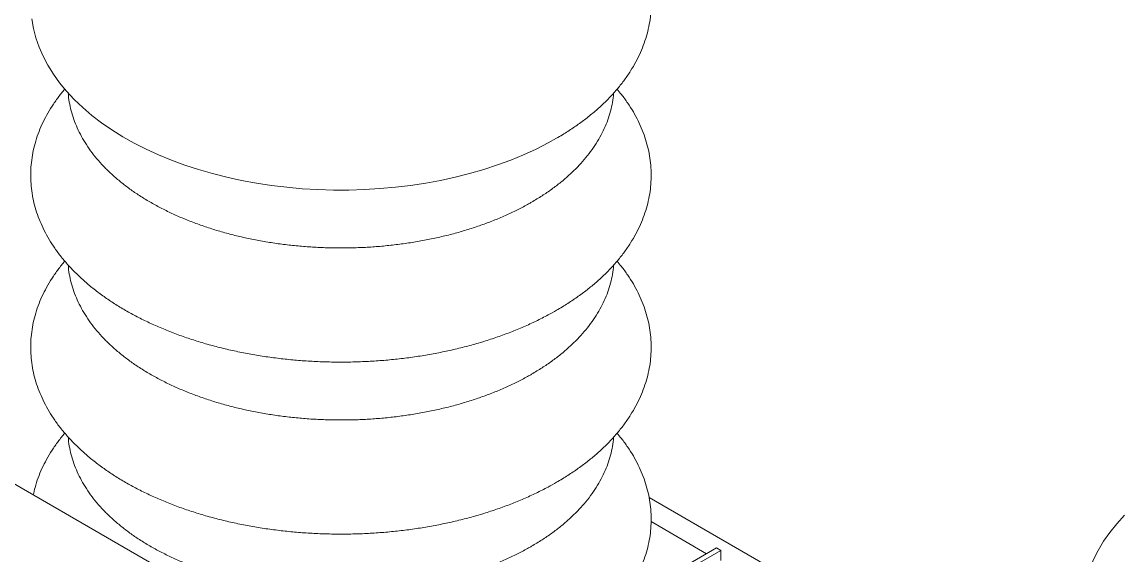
# Model space of a CAD drawing. Header units: millimetres. Extents: x 30710 to 48779, y -19256 to -8564.
# Drawn here: x 39361.8 to 39804, y -14410.1 to -14195 of the extents above; entities that cross this region are included whole.
import ezdxf

# ---------------------------------------------------------------- set-up
doc = ezdxf.new("R2010")
doc.units = ezdxf.units.MM
doc.header["$LTSCALE"] = 10
doc.layers.add('粗实线', color=4, linetype='Continuous', lineweight=18)

msp = doc.modelspace()

# ---------------------------------------------------------------- linework, layer by layer
at = {"layer": '粗实线'}
for p, q in [((39443.708, -14430.539), (39327.409, -14363.401)), ((39791.374, -14488.875), (39614.787, -14386.933)), ((39615.628, -14396.656), (39638.01, -14409.577)), ((39642.011, -14407.268), (39601.898, -14430.425)), ((39643.708, -14408.248), (39642.011, -14407.268)), ((39643.708, -14408.248), (39603.002, -14431.747)), ((39643.708, -14412.33), (39643.708, -14408.248))]:
    msp.add_line(p, q, dxfattribs=at)
for points in [[(39365.746, -14193.817), (39366.425, -14197.624), (39367.415, -14201.401), (39368.716, -14205.142), (39370.325, -14208.839), (39372.241, -14212.483), (39374.463, -14216.067), (39376.985, -14219.58), (39379.803, -14223.012), (39382.911, -14226.352), (39386.298, -14229.59), (39389.957, -14232.717), (39393.875, -14235.724), (39398.04, -14238.601), (39402.44, -14241.342), (39407.063, -14243.94), (39411.895, -14246.389), (39416.922, -14248.684), (39422.131, -14250.819), (39427.509, -14252.791), (39433.041, -14254.596), (39438.714, -14256.231), (39444.514, -14257.691), (39450.427, -14258.975), (39456.437, -14260.08), (39462.53, -14261.004), (39468.691, -14261.744), (39474.905, -14262.3), (39481.157, -14262.67), (39487.432, -14262.854), (39493.714, -14262.851), (39499.988, -14262.662), (39506.239, -14262.286), (39512.451, -14261.725), (39518.609, -14260.979), (39524.699, -14260.05), (39530.705, -14258.94), (39536.612, -14257.651), (39542.407, -14256.186), (39548.076, -14254.547), (39553.603, -14252.737), (39558.976, -14250.76), (39564.182, -14248.62), (39569.206, -14246.319), (39574.037, -14243.863), (39577.432, -14241.976)], [(39806.558, -14394.098), (39803.472, -14397.496), (39800.677, -14400.994), (39798.183, -14404.579), (39795.999, -14408.239), (39794.13, -14411.961), (39792.58, -14415.733), (39791.351, -14419.54), (39790.445, -14423.372), (39789.859, -14427.217), (39789.593, -14431.066), (39789.644, -14434.909), (39790.01, -14438.739), (39790.689, -14442.546), (39791.679, -14446.324), (39792.98, -14450.064), (39794.589, -14453.761), (39796.506, -14457.406), (39798.727, -14460.989), (39801.249, -14464.502), (39804.067, -14467.934)]]:
    msp.add_lwpolyline(points, dxfattribs=at)
for points, knots in [([(39577.432, -14241.976), (39578.233, -14241.506), (39580.548, -14240.147), (39584.206, -14237.789), (39588.319, -14234.862), (39592.183, -14231.8), (39595.788, -14228.613), (39599.12, -14225.309), (39602.171, -14221.898), (39604.928, -14218.388), (39607.382, -14214.793), (39609.527, -14211.124), (39611.357, -14207.393), (39612.867, -14203.615), (39614.055, -14199.801), (39614.921, -14195.963), (39615.466, -14192.112), (39615.692, -14188.259), (39615.6, -14184.412), (39615.193, -14180.58), (39614.472, -14176.771), (39613.439, -14172.994), (39612.097, -14169.255), (39610.446, -14165.562), (39608.488, -14161.922), (39606.226, -14158.346), (39603.664, -14154.843), (39600.807, -14151.422), (39597.663, -14148.095), (39594.239, -14144.871), (39590.546, -14141.759), (39586.595, -14138.769), (39582.397, -14135.909), (39577.966, -14133.185), (39573.315, -14130.606), (39568.456, -14128.176), (39563.402, -14125.901), (39558.169, -14123.786), (39552.768, -14121.834), (39547.214, -14120.051), (39541.522, -14118.438), (39535.704, -14117), (39529.776, -14115.737), (39523.75, -14114.66), (39518.149, -14113.817), (39514.533, -14113.417), (39512.978, -14113.245)], [0, 0, 0, 0, 2.5871679, 7.4748235, 12.3647464, 17.252928, 22.1363615, 27.0112594, 31.8731029, 36.7168303, 41.5371992, 46.3293201, 51.0893074, 55.8149405, 60.5061956, 65.1655293, 69.7978493, 74.4101832, 79.0111072, 83.6091045, 88.2114701, 92.827267, 97.4643445, 102.1287525, 106.8243512, 111.5526631, 116.3129915, 121.1027791, 125.9181384, 130.7544466, 135.6069011, 140.4709556, 145.3426058, 150.2185285, 155.0960331, 159.9727195, 164.8473712, 169.7192069, 174.5877856, 179.4529252, 184.3146356, 189.1730661, 194.0284651, 198.88115, 203.7314858, 207.3900779, 207.3900779, 207.3900779, 207.3900779]), ([(39379.084, -14222.135), (39378.174, -14223.242), (39376.318, -14225.502), (39373.878, -14229.041), (39371.688, -14232.699), (39369.819, -14236.423), (39368.267, -14240.196), (39367.037, -14244.006), (39366.13, -14247.842), (39365.543, -14251.691), (39365.276, -14255.545), (39365.327, -14259.393), (39365.694, -14263.228), (39366.374, -14267.04), (39367.366, -14270.822), (39368.668, -14274.566), (39370.28, -14278.266), (39372.198, -14281.912), (39374.421, -14285.497), (39376.944, -14289.01), (39379.763, -14292.442), (39382.871, -14295.782), (39386.259, -14299.02), (39389.918, -14302.147), (39393.837, -14305.154), (39398.003, -14308.031), (39402.404, -14310.772), (39407.028, -14313.371), (39411.861, -14315.82), (39416.89, -14318.115), (39422.101, -14320.252), (39427.481, -14322.224), (39433.016, -14324.03), (39438.691, -14325.665), (39444.494, -14327.126), (39450.409, -14328.411), (39456.421, -14329.516), (39462.517, -14330.44), (39468.681, -14331.181), (39474.898, -14331.737), (39481.153, -14332.107), (39487.431, -14332.291), (39493.716, -14332.288), (39499.992, -14332.099), (39506.246, -14331.723), (39512.461, -14331.161), (39518.622, -14330.415), (39524.714, -14329.486), (39530.723, -14328.376), (39536.633, -14327.086), (39542.431, -14325.621), (39548.101, -14323.981), (39553.631, -14322.17), (39559.007, -14320.193), (39564.215, -14318.052), (39569.238, -14315.749), (39573.644, -14313.52), (39576.308, -14312.016), (39577.432, -14311.382)], [0, 0, 0, 0, 4.9995455, 10.2066727, 15.3839437, 20.5269825, 25.6331227, 30.7020079, 35.735938, 40.7398824, 45.7211612, 50.6888576, 55.6525035, 60.6195435, 65.5998757, 70.6021819, 75.6332731, 80.6976369, 85.7972423, 90.93163, 96.09827, 101.2931155, 106.5112434, 111.7474643, 116.9968142, 122.2548829, 127.5179845, 132.783198, 138.047745, 143.3102366, 148.5697746, 153.8258409, 159.0782071, 164.3268606, 169.5719458, 174.813719, 180.0525148, 185.2887216, 190.5227639, 195.75509, 200.9861636, 206.2164586, 211.4464549, 216.6766343, 221.9073244, 227.1390136, 232.3721903, 237.6073411, 242.8449463, 248.0854754, 253.3293775, 258.5770696, 263.828918, 269.0852132, 274.3461348, 279.6117051, 284.8817274, 288.7296523, 288.7296523, 288.7296523, 288.7296523]), ([(39380.48, -14223.739), (39380.522, -14224.352), (39380.646, -14226.149), (39381.195, -14229.114), (39382.1, -14232.619), (39383.332, -14236.088), (39384.869, -14239.512), (39386.712, -14242.883), (39388.857, -14246.19), (39391.301, -14249.424), (39394.036, -14252.575), (39397.054, -14255.632), (39400.347, -14258.584), (39403.903, -14261.423), (39407.71, -14264.14), (39411.757, -14266.726), (39416.03, -14269.174), (39420.515, -14271.478), (39425.199, -14273.632), (39430.068, -14275.63), (39435.107, -14277.468), (39440.301, -14279.14), (39445.637, -14280.644), (39451.098, -14281.976), (39456.669, -14283.132), (39462.335, -14284.11), (39468.08, -14284.907), (39473.887, -14285.522), (39479.74, -14285.952), (39485.624, -14286.198), (39491.52, -14286.258), (39497.414, -14286.132), (39503.289, -14285.821), (39509.127, -14285.325), (39514.913, -14284.646), (39520.631, -14283.785), (39526.264, -14282.745), (39531.797, -14281.527), (39537.214, -14280.134), (39542.501, -14278.571), (39547.642, -14276.839), (39552.623, -14274.945), (39557.43, -14272.891), (39561.965, -14270.72), (39565.231, -14268.986), (39566.962, -14267.996), (39567.343, -14267.778)], [0, 0, 0, 0, 2.5345132, 7.4319231, 12.3397852, 17.2662202, 22.217333, 27.1967495, 32.2055216, 37.242389, 42.304317, 47.3871732, 52.4863947, 57.5975311, 62.7166091, 67.8403198, 72.9660653, 78.0914851, 83.2153166, 88.3368088, 93.4555446, 98.5713564, 103.6842578, 108.7943916, 113.9019904, 119.0073481, 124.1107988, 129.2127036, 134.3134401, 139.4133967, 144.5129685, 149.6125546, 154.7124664, 159.8130642, 164.9147522, 170.0179336, 175.1230074, 180.2303636, 185.3403765, 190.4533924, 195.5697141, 200.6895765, 205.8131138, 210.9403144, 215.7990867, 217.1680318, 217.1680318, 217.1680318, 217.1680318]), ([(39567.343, -14267.778), (39568.088, -14267.341), (39570.242, -14266.075), (39573.634, -14263.874), (39577.432, -14261.137), (39580.978, -14258.272), (39584.262, -14255.288), (39587.272, -14252.194), (39589.998, -14249), (39592.43, -14245.716), (39594.558, -14242.354), (39596.376, -14238.927), (39597.877, -14235.447), (39599.065, -14231.927), (39599.91, -14228.38), (39600.381, -14225.638), (39600.465, -14224.079), (39600.484, -14223.713)], [0, 0, 0, 0, 2.2202207, 6.4222145, 10.6259646, 14.828522, 19.027634, 23.2204114, 27.4033591, 31.5725352, 35.7238732, 39.8536728, 43.9592094, 48.0393464, 52.095003, 56.1293431, 57.3676995, 57.3676995, 57.3676995, 57.3676995]), ([(39577.432, -14311.382), (39578.233, -14310.912), (39580.548, -14309.553), (39584.206, -14307.195), (39588.319, -14304.268), (39592.183, -14301.206), (39595.788, -14298.019), (39599.12, -14294.715), (39602.171, -14291.304), (39604.928, -14287.794), (39607.382, -14284.199), (39609.527, -14280.53), (39611.357, -14276.799), (39612.867, -14273.021), (39614.055, -14269.207), (39614.921, -14265.369), (39615.466, -14261.518), (39615.692, -14257.665), (39615.6, -14253.818), (39615.193, -14249.986), (39614.472, -14246.177), (39613.439, -14242.4), (39612.097, -14238.661), (39610.446, -14234.968), (39608.49, -14231.328), (39606.219, -14227.755), (39604.017, -14224.692), (39602.461, -14222.866), (39601.865, -14222.168)], [0, 0, 0, 0, 2.3404806, 6.7620967, 11.185764, 15.6078559, 20.0256525, 24.4357274, 28.8339925, 33.215869, 37.5766143, 41.9118049, 46.217926, 50.4929685, 54.7369109, 58.9519757, 63.1426025, 67.3151489, 71.4773734, 75.6369502, 79.8004788, 83.9761581, 88.1710888, 92.390744, 96.6386159, 100.9160818, 105.2225114, 107.889871, 107.889871, 107.889871, 107.889871]), ([(39379.084, -14291.541), (39378.174, -14292.648), (39376.318, -14294.908), (39373.878, -14298.447), (39371.688, -14302.105), (39369.819, -14305.829), (39368.267, -14309.602), (39367.037, -14313.412), (39366.13, -14317.248), (39365.543, -14321.097), (39365.276, -14324.951), (39365.327, -14328.799), (39365.694, -14332.634), (39366.374, -14336.446), (39367.366, -14340.228), (39368.668, -14343.972), (39370.28, -14347.672), (39372.198, -14351.318), (39374.421, -14354.903), (39376.944, -14358.416), (39379.763, -14361.848), (39382.871, -14365.188), (39386.259, -14368.426), (39389.918, -14371.553), (39393.837, -14374.559), (39398.003, -14377.437), (39402.404, -14380.178), (39407.028, -14382.777), (39411.861, -14385.226), (39416.89, -14387.521), (39422.101, -14389.658), (39427.481, -14391.63), (39433.016, -14393.436), (39438.691, -14395.071), (39444.494, -14396.532), (39450.409, -14397.817), (39456.421, -14398.922), (39462.517, -14399.846), (39468.681, -14400.587), (39474.898, -14401.143), (39481.153, -14401.513), (39487.431, -14401.697), (39493.716, -14401.694), (39499.992, -14401.505), (39506.246, -14401.129), (39512.461, -14400.567), (39518.622, -14399.821), (39524.714, -14398.892), (39530.723, -14397.782), (39536.633, -14396.492), (39542.431, -14395.026), (39548.101, -14393.387), (39553.631, -14391.576), (39559.007, -14389.599), (39564.215, -14387.458), (39569.238, -14385.155), (39573.644, -14382.926), (39576.308, -14381.422), (39577.432, -14380.788)], [0, 0, 0, 0, 4.9995455, 10.2066727, 15.3839437, 20.5269825, 25.6331227, 30.7020079, 35.735938, 40.7398824, 45.7211612, 50.6888576, 55.6525035, 60.6195435, 65.5998757, 70.6021819, 75.6332731, 80.6976369, 85.7972423, 90.93163, 96.09827, 101.2931155, 106.5112434, 111.7474643, 116.9968142, 122.2548829, 127.5179845, 132.783198, 138.047745, 143.3102366, 148.5697746, 153.8258409, 159.0782071, 164.3268606, 169.5719458, 174.813719, 180.0525148, 185.2887216, 190.5227639, 195.75509, 200.9861636, 206.2164586, 211.4464549, 216.6766343, 221.9073244, 227.1390136, 232.3721903, 237.6073411, 242.8449463, 248.0854754, 253.3293775, 258.5770696, 263.828918, 269.0852132, 274.3461348, 279.6117051, 284.8817274, 288.7296523, 288.7296523, 288.7296523, 288.7296523]), ([(39577.432, -14380.788), (39578.233, -14380.318), (39580.548, -14378.959), (39584.206, -14376.601), (39588.319, -14373.674), (39592.183, -14370.612), (39595.788, -14367.425), (39599.12, -14364.121), (39602.171, -14360.71), (39604.928, -14357.2), (39607.382, -14353.605), (39609.527, -14349.936), (39611.357, -14346.205), (39612.867, -14342.427), (39614.055, -14338.612), (39614.921, -14334.775), (39615.466, -14330.924), (39615.692, -14327.071), (39615.6, -14323.224), (39615.193, -14319.392), (39614.472, -14315.583), (39613.439, -14311.806), (39612.097, -14308.067), (39610.446, -14304.374), (39608.49, -14300.734), (39606.219, -14297.161), (39604.017, -14294.098), (39602.461, -14292.272), (39601.865, -14291.574)], [0, 0, 0, 0, 2.3404806, 6.7620967, 11.185764, 15.6078559, 20.0256525, 24.4357274, 28.8339925, 33.215869, 37.5766143, 41.9118049, 46.217926, 50.4929685, 54.7369109, 58.9519757, 63.1426025, 67.3151489, 71.4773734, 75.6369502, 79.8004788, 83.9761581, 88.1710888, 92.390744, 96.6386159, 100.9160818, 105.2225114, 107.889871, 107.889871, 107.889871, 107.889871]), ([(39380.48, -14293.145), (39380.522, -14293.758), (39380.646, -14295.555), (39381.195, -14298.52), (39382.1, -14302.025), (39383.332, -14305.494), (39384.869, -14308.918), (39386.712, -14312.289), (39388.857, -14315.596), (39391.301, -14318.83), (39394.036, -14321.981), (39397.054, -14325.038), (39400.347, -14327.99), (39403.903, -14330.829), (39407.71, -14333.546), (39411.757, -14336.132), (39416.03, -14338.58), (39420.515, -14340.884), (39425.199, -14343.038), (39430.068, -14345.036), (39435.107, -14346.874), (39440.301, -14348.546), (39445.637, -14350.05), (39451.098, -14351.382), (39456.669, -14352.538), (39462.335, -14353.516), (39468.08, -14354.313), (39473.887, -14354.928), (39479.74, -14355.358), (39485.624, -14355.604), (39491.52, -14355.664), (39497.414, -14355.538), (39503.289, -14355.227), (39509.127, -14354.731), (39514.913, -14354.052), (39520.631, -14353.191), (39526.264, -14352.151), (39531.797, -14350.933), (39537.214, -14349.54), (39542.501, -14347.976), (39547.642, -14346.245), (39552.623, -14344.351), (39557.43, -14342.297), (39561.965, -14340.126), (39565.231, -14338.392), (39566.962, -14337.402), (39567.343, -14337.184)], [0, 0, 0, 0, 2.5345132, 7.4319231, 12.3397852, 17.2662202, 22.217333, 27.1967495, 32.2055216, 37.242389, 42.304317, 47.3871732, 52.4863947, 57.5975311, 62.7166091, 67.8403198, 72.9660653, 78.0914851, 83.2153166, 88.3368088, 93.4555446, 98.5713564, 103.6842578, 108.7943916, 113.9019904, 119.0073481, 124.1107988, 129.2127036, 134.3134401, 139.4133967, 144.5129685, 149.6125546, 154.7124664, 159.8130642, 164.9147522, 170.0179336, 175.1230074, 180.2303636, 185.3403765, 190.4533924, 195.5697141, 200.6895765, 205.8131138, 210.9403144, 215.7990867, 217.1680318, 217.1680318, 217.1680318, 217.1680318]), ([(39567.343, -14337.184), (39568.088, -14336.746), (39570.242, -14335.481), (39573.634, -14333.28), (39577.432, -14330.543), (39580.978, -14327.678), (39584.262, -14324.694), (39587.272, -14321.6), (39589.998, -14318.406), (39592.43, -14315.122), (39594.558, -14311.76), (39596.376, -14308.333), (39597.877, -14304.853), (39599.065, -14301.333), (39599.91, -14297.786), (39600.381, -14295.044), (39600.465, -14293.485), (39600.484, -14293.119)], [0, 0, 0, 0, 2.2202207, 6.4222145, 10.6259646, 14.828522, 19.027634, 23.2204114, 27.4033591, 31.5725352, 35.7238732, 39.8536728, 43.9592094, 48.0393464, 52.095003, 56.1293431, 57.3676995, 57.3676995, 57.3676995, 57.3676995]), ([(39379.084, -14360.947), (39378.174, -14362.054), (39376.318, -14364.314), (39373.878, -14367.853), (39371.688, -14371.511), (39369.817, -14375.235), (39368.273, -14379.009), (39367.099, -14382.56), (39366.59, -14384.869), (39366.365, -14385.89)], [0, 0, 0, 0, 4.0748778, 8.3189449, 12.5386778, 16.7305097, 20.8922675, 25.0236606, 28.2935603, 28.2935603, 28.2935603, 28.2935603]), ([(39380.48, -14362.551), (39380.522, -14363.164), (39380.646, -14364.961), (39381.195, -14367.926), (39382.1, -14371.431), (39383.332, -14374.9), (39384.869, -14378.324), (39386.712, -14381.695), (39388.857, -14385.002), (39391.301, -14388.236), (39394.036, -14391.387), (39397.054, -14394.444), (39400.347, -14397.396), (39403.903, -14400.235), (39407.71, -14402.952), (39411.757, -14405.538), (39416.03, -14407.986), (39420.515, -14410.29), (39425.199, -14412.444), (39430.068, -14414.442), (39435.107, -14416.28), (39440.301, -14417.952), (39445.637, -14419.456), (39451.098, -14420.788), (39456.669, -14421.944), (39462.335, -14422.922), (39468.08, -14423.719), (39473.887, -14424.334), (39479.74, -14424.764), (39485.624, -14425.01), (39491.52, -14425.07), (39497.414, -14424.944), (39503.289, -14424.633), (39509.127, -14424.137), (39514.913, -14423.458), (39520.631, -14422.597), (39526.264, -14421.556), (39531.797, -14420.338), (39537.214, -14418.946), (39542.501, -14417.382), (39547.642, -14415.651), (39552.623, -14413.757), (39557.43, -14411.703), (39561.965, -14409.532), (39565.231, -14407.798), (39566.962, -14406.808), (39567.343, -14406.59)], [0, 0, 0, 0, 2.5345132, 7.4319231, 12.3397852, 17.2662202, 22.217333, 27.1967495, 32.2055216, 37.242389, 42.304317, 47.3871732, 52.4863947, 57.5975311, 62.7166091, 67.8403198, 72.9660653, 78.0914851, 83.2153166, 88.3368088, 93.4555446, 98.5713564, 103.6842578, 108.7943916, 113.9019904, 119.0073481, 124.1107988, 129.2127036, 134.3134401, 139.4133967, 144.5129685, 149.6125546, 154.7124664, 159.8130642, 164.9147522, 170.0179336, 175.1230074, 180.2303636, 185.3403765, 190.4533924, 195.5697141, 200.6895765, 205.8131138, 210.9403144, 215.7990867, 217.1680318, 217.1680318, 217.1680318, 217.1680318]), ([(39567.343, -14406.59), (39568.088, -14406.152), (39570.242, -14404.887), (39573.634, -14402.686), (39577.432, -14399.949), (39580.978, -14397.083), (39584.262, -14394.1), (39587.272, -14391.006), (39589.998, -14387.812), (39592.43, -14384.528), (39594.558, -14381.166), (39596.376, -14377.739), (39597.877, -14374.259), (39599.065, -14370.739), (39599.91, -14367.192), (39600.381, -14364.45), (39600.465, -14362.891), (39600.484, -14362.525)], [0, 0, 0, 0, 2.2202207, 6.4222145, 10.6259646, 14.828522, 19.027634, 23.2204114, 27.4033591, 31.5725352, 35.7238732, 39.8536728, 43.9592094, 48.0393464, 52.095003, 56.1293431, 57.3676995, 57.3676995, 57.3676995, 57.3676995]), ([(39577.432, -14450.194), (39578.233, -14449.723), (39580.548, -14448.365), (39584.206, -14446.007), (39588.319, -14443.08), (39592.183, -14440.018), (39595.788, -14436.831), (39599.12, -14433.527), (39602.171, -14430.115), (39604.928, -14426.606), (39607.382, -14423.011), (39609.527, -14419.342), (39611.357, -14415.611), (39612.867, -14411.833), (39614.055, -14408.018), (39614.921, -14404.181), (39615.466, -14400.33), (39615.692, -14396.477), (39615.6, -14392.63), (39615.193, -14388.798), (39614.472, -14384.989), (39613.439, -14381.212), (39612.097, -14377.473), (39610.446, -14373.78), (39608.49, -14370.14), (39606.219, -14366.567), (39604.017, -14363.504), (39602.461, -14361.678), (39601.865, -14360.98)], [0, 0, 0, 0, 2.3404806, 6.7620967, 11.185764, 15.6078559, 20.0256525, 24.4357274, 28.8339925, 33.215869, 37.5766143, 41.9118049, 46.217926, 50.4929685, 54.7369109, 58.9519757, 63.1426025, 67.3151489, 71.4773734, 75.6369502, 79.8004788, 83.9761581, 88.1710888, 92.390744, 96.6386159, 100.9160818, 105.2225114, 107.889871, 107.889871, 107.889871, 107.889871])]:
    msp.add_open_spline(points, degree=3, knots=knots, dxfattribs=at)

doc.saveas('drawing.dxf')
